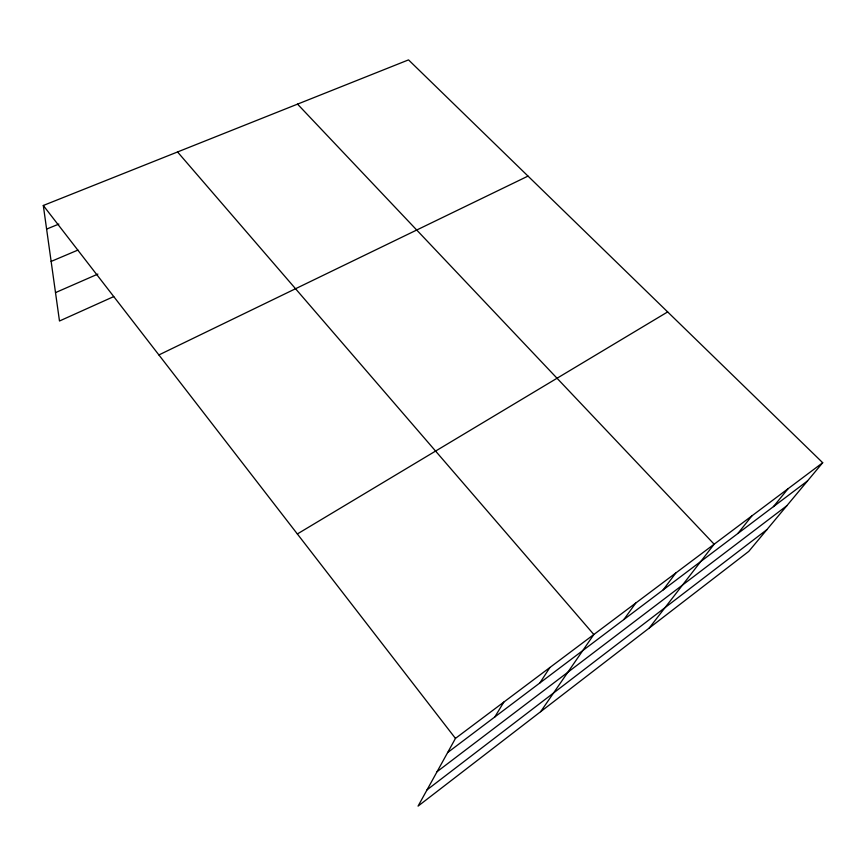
<?xml version="1.0" encoding="UTF-8"?>
<svg xmlns="http://www.w3.org/2000/svg" width="866" height="866" viewBox="0 0 866 866"><rect width="100%" height="100%" fill="white"/><g stroke="black" fill="none" stroke-linecap="round" stroke-linejoin="round"><path stroke-width="1.3" d="M822.7 462.725L455.462 738.395L418.061 806.116L748.776 551.371L822.7 462.725L408.525 59.884L43.3 205.48L59.483 321.005L113.727 296.594M494.832 716.94L503.839 702.077M539.832 682.971L549.91 667.491M540.655 711.69L593.838 634.518L177.552 151.961M623.856 619.547L635.763 603.05M663.139 589.898L675.826 572.978M649.208 628.067L714.147 544.205L297.536 104.126M737.875 533.478L751.915 515.855M773.446 506.632L788.071 488.716M427.057 789.835L766.908 529.635M437.081 771.682L786.848 505.722M447.635 752.565L807.556 480.89M297.352 533.954L667.654 311.922M158.9 354.941L528.011 176.101M55.5 292.611L97.88 274.078M51.137 261.424L77.929 250.079M46.602 229.089L58.866 224.078M43.3 205.48L455.462 738.395"/></g></svg>
